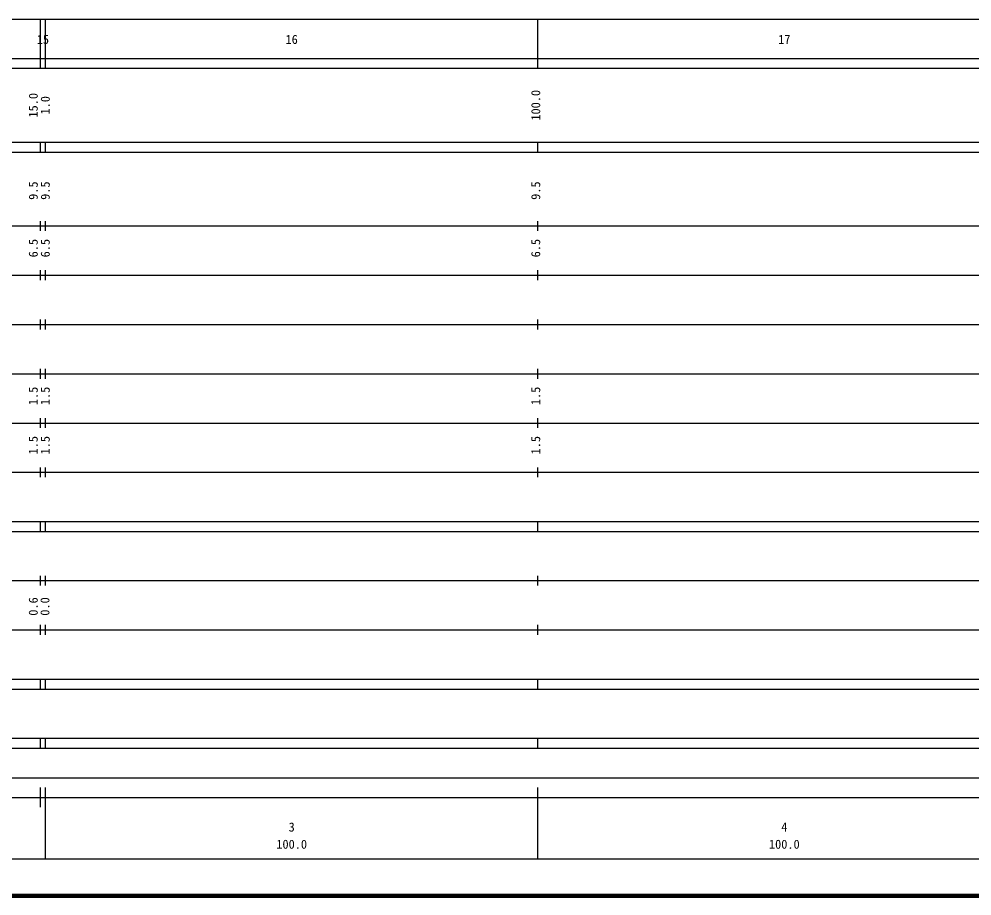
# Model space of a CAD drawing. Units: millimetres on the paper, enlarged 1000 times. Extents: x 40000 to 680000, y 20000 to 380000.
# Drawn here: x 262661 to 456086, y 20000 to 198000 of the extents above; entities that cross this region are included whole.
import ezdxf
from ezdxf.enums import TextEntityAlignment as Align

# ---------------------------------------------------------------- set-up
doc = ezdxf.new("R2010")
doc.units = ezdxf.units.MM
doc.header["$LTSCALE"] = 1000
doc.layers.add('M-TTL', color=2, linetype='Continuous', lineweight=140)
doc.layers.add('M-TTL-BAND', color=7, linetype='Continuous', lineweight=25)
doc.styles.add('ＭＳ ゴシック', font='')
doc.styles.get('ＭＳ ゴシック').set_extended_font_data('MS Gothic')

msp = doc.modelspace()

# ---------------------------------------------------------------- linework, layer by layer
at = {"layer": 'M-TTL'}
msp.add_line((40000, 20000), (680000, 20000), dxfattribs=at)
at = {"layer": 'M-TTL-BAND'}
for p, q in [((68000, 198000), (579000, 198000)), ((267000, 188000), (267000, 198000)), ((268000, 188000), (268000, 198000)), ((368000, 188000), (368000, 198000)), ((40000, 190000), (579000, 190000)), ((40000, 188000), (579000, 188000)), ((40000, 173000), (579000, 173000)), ((267000, 171000), (267000, 173000)), ((268000, 171000), (268000, 173000)), ((368000, 171000), (368000, 173000)), ((40000, 171000), (579000, 171000)), ((267000, 155000), (267000, 157000)), ((268000, 155000), (268000, 157000)), ((368000, 155000), (368000, 157000)), ((40000, 156000), (579000, 156000)), ((46000, 146000), (579000, 146000)), ((267000, 145000), (267000, 147000)), ((268000, 145000), (268000, 147000)), ((368000, 145000), (368000, 147000)), ((52000, 136000), (579000, 136000)), ((267000, 135000), (267000, 137000)), ((268000, 135000), (268000, 137000)), ((368000, 135000), (368000, 137000)), ((46000, 126000), (579000, 126000)), ((267000, 125000), (267000, 127000)), ((268000, 125000), (268000, 127000)), ((368000, 125000), (368000, 127000)), ((267000, 115000), (267000, 117000)), ((268000, 115000), (268000, 117000)), ((368000, 115000), (368000, 117000)), ((52000, 116000), (579000, 116000)), ((267000, 105000), (267000, 107000)), ((268000, 105000), (268000, 107000)), ((368000, 105000), (368000, 107000)), ((46000, 106000), (579000, 106000)), ((40000, 96000), (579000, 96000)), ((267000, 94000), (267000, 96000)), ((268000, 94000), (268000, 96000)), ((368000, 94000), (368000, 96000)), ((40000, 94000), (579000, 94000)), ((49000, 84000), (579000, 84000)), ((267000, 83000), (267000, 85000)), ((268000, 83000), (268000, 85000)), ((368000, 83000), (368000, 85000)), ((40000, 74000), (579000, 74000)), ((267000, 73000), (267000, 75000)), ((268000, 73000), (268000, 75000)), ((368000, 73000), (368000, 75000)), ((40000, 64000), (579000, 64000)), ((267000, 62000), (267000, 64000)), ((268000, 62000), (268000, 64000)), ((368000, 62000), (368000, 64000)), ((40000, 62000), (579000, 62000)), ((40000, 52000), (579000, 52000)), ((267000, 50000), (267000, 52000)), ((268000, 50000), (268000, 52000)), ((368000, 50000), (368000, 52000)), ((40000, 50000), (579000, 50000)), ((71000, 44000), (565000, 44000)), ((267000, 38000), (267000, 42000)), ((268000, 27500), (268000, 42000)), ((368000, 27500), (368000, 42000)), ((40000, 40000), (579000, 40000)), ((68000, 27500), (579000, 27500))]:
    msp.add_line(p, q, dxfattribs=at)

# ---------------------------------------------------------------- texts
at = {"layer": 'M-TTL-BAND', "style": 'ＭＳ ゴシック'}
for s, p in [('15', (267500, 192405)), ('16', (318000, 192405)), ('17', (418000, 192405)), ('3', (318000, 32523)), ('4', (418000, 32523)), ('100.0', (318000, 29033)), ('100.0', (418000, 29033))]:
    msp.add_text(s, height=1833, dxfattribs=at).set_placement(p, align=Align.BOTTOM_CENTER)
for s, p in [('15.0', (267002, 180500)), ('1.0', (269439, 180500)), ('100.0', (369000, 180500)), ('9.5', (267002, 163174)), ('9.5', (269439, 163174)), ('9.5', (369000, 163174)), ('6.5', (267002, 151500)), ('6.5', (269439, 151500)), ('6.5', (369000, 151500)), ('1.5', (267002, 121500)), ('1.5', (269439, 121500)), ('1.5', (369000, 121500)), ('1.5', (267002, 111500)), ('1.5', (269439, 111500)), ('1.5', (369000, 111500)), ('0.6', (267000, 78764)), ('0.0', (269370, 78764))]:
    msp.add_text(s, height=1833, rotation=90, dxfattribs=at).set_placement(p, align=Align.BOTTOM_CENTER)

doc.saveas('drawing.dxf')
